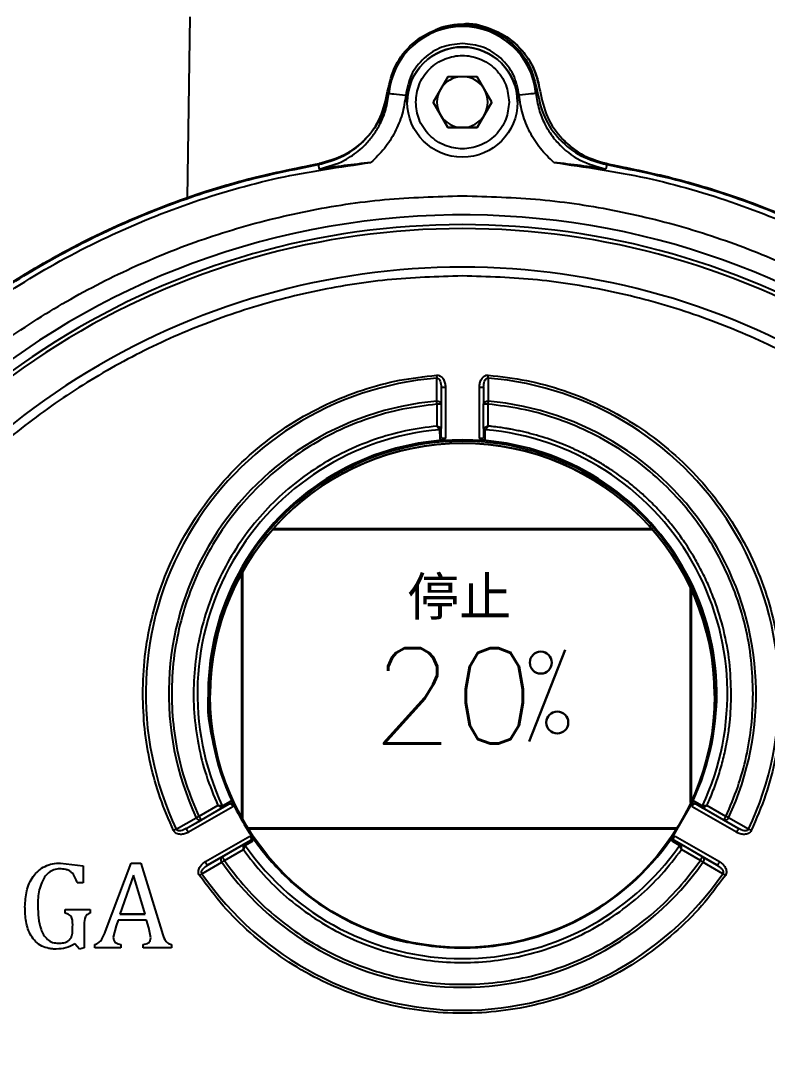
# Model space of a CAD drawing. Header units: millimetres. Extents: x 2371 to 4515, y 843 to 2359.
# Drawn here: x 2970 to 3058.1, y 2056.4 to 2179.6 of the extents above; entities that cross this region are included whole.
import ezdxf

# ---------------------------------------------------------------- set-up
doc = ezdxf.new("R2010")
doc.units = ezdxf.units.MM
for name, color, linetype, lineweight in [('DIM', 4, 'Continuous', 13), ('标注', 3, 'Continuous', 13), ('粗实线', 7, 'Continuous', 40)]:
    doc.layers.add(name, color=color, linetype=linetype, lineweight=lineweight)
doc.styles.add('01', font='txt.shx')

msp = doc.modelspace()

# ---------------------------------------------------------------- linework, layer by layer
at = {"color": 7, "linetype": 'Continuous', "lineweight": 25}
for p, q in [((2989.982, 2180.056), (2989.657, 2158.688)), ((3020.404, 2172.986), (3018.672, 2169.986)), ((3023.868, 2172.986), (3020.404, 2172.986)), ((3025.6, 2169.986), (3023.868, 2172.986)), ((3013.311, 2171.262), (3013.46, 2171.012)), ((3030.962, 2171.262), (3030.813, 2171.012)), ((3031.294, 2171.289), (3031.294, 2171.289)), ((3015.636, 2169.993), (3015.636, 2169.993)), ((3015.696, 2169.993), (3015.696, 2169.993)), ((3018.672, 2169.986), (3020.404, 2166.986)), ((3019.538, 2168.486), (3018.672, 2169.986)), ((3023.868, 2166.986), (3025.6, 2169.986)), ((3025.6, 2169.986), (3024.734, 2168.486)), ((3028.576, 2169.979), (3028.576, 2169.979)), ((3028.636, 2169.979), (3028.636, 2169.979)), ((3020.404, 2166.986), (3019.538, 2168.486)), ((3024.734, 2168.486), (3023.868, 2166.986)), ((3020.404, 2166.986), (3023.868, 2166.986)), ((3020.404, 2166.986), (3020.404, 2166.986)), ((3022.136, 2166.986), (3020.404, 2166.986)), ((3023.868, 2166.986), (3022.136, 2166.986)), ((3023.868, 2166.986), (3023.868, 2166.986)), ((3005.108, 2162.611), (3005.228, 2162.095)), ((3005.221, 2162.736), (3005.221, 2162.736)), ((3039.164, 2162.611), (3039.045, 2162.095)), ((3039.468, 2162.663), (3039.468, 2162.663)), ((3019.079, 2137.774), (3019.108, 2137.421)), ((3025.165, 2137.421), (3025.194, 2137.774)), ((3019.106, 2134.704), (3019.108, 2137.421)), ((3025.165, 2137.421), (3025.167, 2134.704)), ((3019.636, 2136.359), (3019.636, 2134.352)), ((3020.136, 2136.359), (3020.136, 2130.324)), ((3024.136, 2130.324), (3024.136, 2136.359)), ((3024.636, 2136.359), (3024.636, 2134.352)), ((3019.136, 2134.352), (3019.106, 2134.704)), ((3019.136, 2134.352), (3019.136, 2131.766)), ((3019.636, 2134.352), (3019.636, 2131.461)), ((3024.636, 2131.461), (3024.636, 2134.352)), ((3025.167, 2134.704), (3025.136, 2134.352)), ((3025.136, 2134.352), (3025.136, 2131.766)), ((3019.452, 2131.28), (3019.453, 2130.344)), ((3019.636, 2130.525), (3019.636, 2131.461)), ((3024.636, 2131.461), (3024.636, 2130.525)), ((3024.82, 2130.344), (3024.821, 2131.28)), ((3019.663, 2130.089), (3022.136, 2130.191)), ((3022.136, 2130.191), (3024.61, 2130.089)), ((2992.386, 2100.017), (2992.386, 2100.017)), ((3051.886, 2099.954), (3051.886, 2099.954)), ((2989.563, 2084.272), (2994.617, 2087.189)), ((2993.806, 2086.721), (2994.617, 2087.189)), ((2994.681, 2087.438), (2993.87, 2086.971)), ((2994.642, 2087.207), (2994.65, 2087.204)), ((2997.481, 2083.1), (2995.007, 2087.384)), ((3049.265, 2087.384), (3046.792, 2083.1)), ((3050.403, 2086.971), (3049.592, 2087.438)), ((3049.623, 2087.204), (3049.631, 2087.207)), ((3049.656, 2087.189), (3050.467, 2086.721)), ((3049.656, 2087.189), (3054.709, 2084.272)), ((2995.04, 2086.856), (2989.813, 2083.839)), ((2993.291, 2087.001), (2991.052, 2085.708)), ((2993.806, 2086.721), (2991.302, 2085.275)), ((2993.803, 2086.721), (2993.832, 2086.739)), ((3054.459, 2083.839), (3049.233, 2086.856)), ((3050.441, 2086.739), (3050.47, 2086.721)), ((3052.971, 2085.275), (3050.467, 2086.721)), ((3053.221, 2085.708), (3050.981, 2087.001)), ((2988.38, 2084.198), (2990.731, 2085.559)), ((2989.563, 2084.272), (2991.302, 2085.275)), ((3054.709, 2084.272), (3052.971, 2085.275)), ((3055.893, 2084.198), (3053.542, 2085.559)), ((2989.563, 2084.272), (2989.233, 2084.115)), ((3055.04, 2084.115), (3054.709, 2084.272)), ((2991.813, 2080.374), (2997.04, 2083.392)), ((2997.117, 2082.859), (2992.063, 2079.941)), ((2993.802, 2080.945), (2996.306, 2082.391)), ((2997.117, 2082.859), (2996.306, 2082.391)), ((2996.554, 2082.321), (2997.365, 2082.79)), ((3046.908, 2082.79), (3047.719, 2082.321)), ((3047.967, 2082.391), (3047.156, 2082.859)), ((3052.209, 2079.941), (3047.156, 2082.859)), ((3047.233, 2083.392), (3052.459, 2080.374)), ((3050.471, 2080.945), (3047.967, 2082.391)), ((2994.052, 2080.512), (2996.291, 2081.805)), ((3050.221, 2080.512), (3047.981, 2081.805)), ((2974.713, 2080.206), (2977.388, 2079.866)), ((2974.713, 2080.206), (2974.713, 2080.206)), ((2977.388, 2079.866), (2977.388, 2077.874)), ((2977.388, 2079.866), (2977.388, 2079.866)), ((2980.049, 2072.176), (2983.067, 2080.206)), ((2980.049, 2072.176), (2983.067, 2080.206)), ((2983.067, 2080.206), (2984.212, 2080.206)), ((2983.067, 2080.206), (2983.067, 2080.206)), ((2983.067, 2080.206), (2984.212, 2080.206)), ((2984.212, 2080.206), (2986.673, 2072.118)), ((2984.212, 2080.206), (2984.212, 2080.206)), ((2984.212, 2080.206), (2986.673, 2072.118)), ((2991.408, 2078.953), (2993.762, 2080.309)), ((2992.063, 2079.941), (2993.802, 2080.945)), ((3050.471, 2080.945), (3052.209, 2079.941)), ((3052.865, 2078.953), (3050.511, 2080.309)), ((2983.35, 2078.787), (2981.719, 2074.17)), ((2984.709, 2074.17), (2983.35, 2078.787)), ((2977.388, 2077.874), (2976.702, 2077.874)), ((2970.528, 2075.061), (2970.528, 2075.061)), ((2972.037, 2075.162), (2972.037, 2075.162)), ((2975.272, 2074.307), (2975.272, 2074.718)), ((2975.272, 2074.718), (2978.235, 2074.718)), ((2975.272, 2074.718), (2978.235, 2074.718)), ((2975.272, 2074.718), (2975.272, 2074.718)), ((2978.235, 2074.718), (2978.235, 2074.307)), ((2978.235, 2074.718), (2978.235, 2074.718)), ((2981.719, 2074.17), (2984.709, 2074.17)), ((2984.709, 2074.17), (2981.719, 2074.17)), ((2976.154, 2072.245), (2976.154, 2072.673)), ((2977.526, 2072.725), (2977.526, 2070.206)), ((2981.269, 2072.806), (2980.953, 2071.449)), ((2981.511, 2073.484), (2981.269, 2072.806)), ((2984.879, 2073.484), (2981.511, 2073.484)), ((2985.132, 2072.583), (2984.879, 2073.484)), ((2985.372, 2071.376), (2985.132, 2072.583)), ((2980.049, 2072.176), (2980.049, 2072.176)), ((2986.673, 2072.118), (2986.673, 2072.118)), ((2976.945, 2070.054), (2976.4, 2070.667)), ((2977.526, 2070.206), (2976.945, 2070.054)), ((2978.76, 2070.191), (2978.76, 2070.602)), ((2978.76, 2070.602), (2978.76, 2070.602)), ((2981.849, 2070.191), (2978.76, 2070.191)), ((2981.849, 2070.602), (2981.849, 2070.191)), ((2984.482, 2070.191), (2984.482, 2070.602)), ((2987.816, 2070.191), (2984.482, 2070.191)), ((2987.816, 2070.602), (2987.816, 2070.191)), ((2987.816, 2070.602), (2987.816, 2070.602))]:
    msp.add_line(p, q, dxfattribs=at)
at = {"color": 7, "linetype": 'Continuous', "lineweight": 25, "flags": 128}
for points in [[(3013.46, 2171.012), (3013.504, 2171.008), (3013.621, 2170.997), (3013.807, 2170.979), (3014.055, 2170.956), (3014.355, 2170.928), (3014.697, 2170.895), (3015.067, 2170.86), (3015.451, 2170.824)], [(3030.813, 2171.012), (3030.769, 2171.008), (3030.652, 2170.997), (3030.466, 2170.979), (3030.218, 2170.956), (3029.918, 2170.928), (3029.576, 2170.895), (3029.206, 2170.86), (3028.822, 2170.824)], [(3019.636, 2136.359), (3019.646, 2136.359), (3019.675, 2136.359), (3019.721, 2136.359), (3019.783, 2136.359), (3019.859, 2136.359), (3019.945, 2136.359), (3020.039, 2136.359), (3020.136, 2136.359)], [(3024.136, 2136.359), (3024.234, 2136.359), (3024.328, 2136.359), (3024.414, 2136.359), (3024.49, 2136.359), (3024.552, 2136.359), (3024.598, 2136.359), (3024.627, 2136.359), (3024.636, 2136.359)], [(3019.636, 2134.352), (3019.627, 2134.352), (3019.598, 2134.352), (3019.552, 2134.352), (3019.49, 2134.352), (3019.414, 2134.352), (3019.328, 2134.352), (3019.234, 2134.352), (3019.136, 2134.352)], [(3025.136, 2134.352), (3025.039, 2134.352), (3024.945, 2134.352), (3024.859, 2134.352), (3024.783, 2134.352), (3024.721, 2134.352), (3024.675, 2134.352), (3024.646, 2134.352), (3024.636, 2134.352)], [(2990.731, 2085.559), (2990.764, 2085.574), (2990.8, 2085.591), (2990.838, 2085.609), (2990.878, 2085.627), (2990.92, 2085.647), (2990.963, 2085.667), (2991.007, 2085.687), (2991.052, 2085.708)], [(2991.052, 2085.708), (2991.101, 2085.624), (2991.147, 2085.542), (2991.191, 2085.468), (2991.229, 2085.402), (2991.26, 2085.348), (2991.283, 2085.308), (2991.297, 2085.283), (2991.302, 2085.275)], [(3052.971, 2085.275), (3052.976, 2085.283), (3052.99, 2085.308), (3053.013, 2085.348), (3053.044, 2085.402), (3053.082, 2085.468), (3053.125, 2085.542), (3053.172, 2085.624), (3053.221, 2085.708)], [(3053.542, 2085.559), (3053.509, 2085.574), (3053.473, 2085.591), (3053.435, 2085.609), (3053.395, 2085.627), (3053.353, 2085.647), (3053.31, 2085.667), (3053.266, 2085.687), (3053.221, 2085.708)], [(2988.38, 2084.198), (2988.347, 2084.183), (2988.311, 2084.166), (2988.273, 2084.148), (2988.233, 2084.129), (2988.191, 2084.109), (2988.148, 2084.089), (2988.104, 2084.068), (2988.06, 2084.047)], [(2989.813, 2083.839), (2989.765, 2083.923), (2989.718, 2084.004), (2989.675, 2084.079), (2989.637, 2084.145), (2989.606, 2084.199), (2989.582, 2084.239), (2989.568, 2084.263), (2989.563, 2084.272)], [(3054.709, 2084.272), (3054.705, 2084.263), (3054.69, 2084.239), (3054.667, 2084.199), (3054.636, 2084.145), (3054.598, 2084.079), (3054.555, 2084.004), (3054.508, 2083.923), (3054.459, 2083.839)], [(3056.213, 2084.047), (3056.169, 2084.068), (3056.125, 2084.089), (3056.082, 2084.109), (3056.04, 2084.129), (3056, 2084.148), (3055.962, 2084.166), (3055.926, 2084.183), (3055.893, 2084.198)], [(2992.063, 2079.941), (2992.059, 2079.95), (2992.044, 2079.974), (2992.021, 2080.014), (2991.99, 2080.068), (2991.952, 2080.134), (2991.909, 2080.209), (2991.862, 2080.29), (2991.813, 2080.374)], [(2994.052, 2080.512), (2994.012, 2080.484), (2993.972, 2080.456), (2993.933, 2080.429), (2993.895, 2080.402), (2993.859, 2080.377), (2993.824, 2080.353), (2993.792, 2080.33), (2993.762, 2080.309)], [(2993.802, 2080.945), (2993.807, 2080.937), (2993.821, 2080.912), (2993.844, 2080.872), (2993.875, 2080.818), (2993.913, 2080.753), (2993.956, 2080.678), (2994.003, 2080.596), (2994.052, 2080.512)], [(3050.221, 2080.512), (3050.27, 2080.596), (3050.317, 2080.678), (3050.36, 2080.753), (3050.398, 2080.818), (3050.429, 2080.872), (3050.452, 2080.912), (3050.466, 2080.937), (3050.471, 2080.945)], [(3050.511, 2080.309), (3050.481, 2080.33), (3050.449, 2080.353), (3050.414, 2080.377), (3050.378, 2080.402), (3050.34, 2080.429), (3050.301, 2080.456), (3050.261, 2080.484), (3050.221, 2080.512)], [(3052.459, 2080.374), (3052.411, 2080.29), (3052.364, 2080.209), (3052.321, 2080.134), (3052.283, 2080.068), (3052.252, 2080.014), (3052.229, 2079.974), (3052.214, 2079.95), (3052.209, 2079.941)], [(2991.117, 2078.752), (2991.158, 2078.779), (2991.198, 2078.807), (2991.237, 2078.834), (2991.275, 2078.86), (2991.311, 2078.886), (2991.346, 2078.91), (2991.378, 2078.932), (2991.408, 2078.953)], [(3052.865, 2078.953), (3052.895, 2078.932), (3052.927, 2078.91), (3052.962, 2078.886), (3052.998, 2078.86), (3053.036, 2078.834), (3053.075, 2078.807), (3053.115, 2078.779), (3053.156, 2078.752)]]:
    msp.add_lwpolyline(points, dxfattribs=at)
at = {"color": 7, "linetype": 'Continuous', "lineweight": 25}
for centre, radius in [((3022.136, 2169.986), 6.5), ((3022.136, 2099.986), 29.75)]:
    msp.add_circle(centre, radius, dxfattribs=at)
for centre, radius, start, end in [((3022.136, 2170.192), 8.715, 5.40246, 174.59754), ((3022.136, 2169.986), 6.5, 0, 179.93876), ((3022.136, 2169.986), 3, 90, 150), ((3022.136, 2169.986), 3, 30, 90), ((3022.136, 2169.986), 3, 150, 210), ((3022.136, 2169.986), 3, 330, 30), ((3022.136, 2169.986), 3, 210, 270), ((3022.136, 2169.986), 3, 270, 330), ((3003.513, 2172.589), 10, 302.62258, 314.66639), ((3041.219, 2172.508), 10, 225.08863, 237.13271), ((3022.136, 2065.191), 91.48, 295.79271, 180), ((3022.136, 2065.191), 90.341, 353.64897, 186.35103), ((3022.136, 2065.191), 89.875, 353.64897, 186.35103), ((3022.136, 2065.191), 85.319, 353.33017, 186.66983), ((3022.136, 2100.191), 37.354, 94.65071, 205.34929), ((3022.136, 2100.191), 37.354, 334.65071, 85.34929), ((3022.136, 2100.191), 34.646, 95.01875, 204.98125), ((3022.136, 2100.191), 34.646, 335.01875, 84.98125), ((3019.365, 2131.558), 0.229, 285.08159, 349.89545), ((3024.908, 2131.558), 0.229, 190.10455, 254.91841), ((3022.136, 2100.191), 31.264, 94.97704, 205.02296), ((3019.447, 2131.47), 0.19, 271.48934, 357.31235), ((3019.447, 2130.534), 0.189, 271.61717, 357.31776), ((3024.826, 2131.47), 0.19, 182.68765, 268.51066), ((3024.826, 2130.534), 0.189, 182.6801, 268.38296), ((3022.136, 2100.191), 31.264, 334.97704, 85.02296), ((3022.136, 2100.191), 30, 94.72923, 205.27077), ((3022.136, 2099.986), 30, 357.22072, 180), ((3022.136, 2099.986), 29.75, 0, 179.93876), ((3022.136, 2100.191), 30, 334.72923, 85.27077), ((2994.514, 2087.348), 0.189, 302.68007, 28.38309), ((3049.759, 2087.348), 0.189, 151.61704, 237.31779), ((2993.586, 2086.908), 0.229, 310.10459, 14.91837), ((2993.703, 2086.88), 0.19, 302.68761, 28.51079), ((3050.57, 2086.88), 0.19, 151.48921, 237.31239), ((3050.687, 2086.908), 0.229, 165.08163, 229.89541), ((2996.358, 2082.107), 0.229, 45.08176, 109.89528), ((2996.393, 2082.222), 0.19, 31.48925, 117.3121), ((3022.136, 2100.191), 31.264, 214.97704, 325.02296), ((2997.204, 2082.69), 0.189, 31.61702, 117.31857), ((3022.136, 2100.191), 30, 214.72923, 325.27077), ((3047.069, 2082.69), 0.189, 62.68036, 148.38305), ((3047.88, 2082.222), 0.19, 62.6879, 148.51075), ((3047.915, 2082.107), 0.229, 70.10472, 134.91824), ((3022.136, 2100.191), 34.646, 215.01875, 324.98125), ((3022.136, 2100.191), 37.354, 214.65071, 325.34929), ((3022.136, 2065.191), 91.48, 180, 290.22656)]:
    msp.add_arc(centre, radius, start, end, dxfattribs=at)
for points in [[(3013.311, 2171.262), (3013.553, 2172.316), (3014.037, 2174.424), (3016.124, 2176.978), (3018.91, 2178.742), (3021.061, 2178.969), (3022.136, 2179.082)], [(3022.136, 2179.082), (3023.212, 2178.969), (3025.363, 2178.742), (3028.149, 2176.978), (3030.236, 2174.424), (3030.72, 2172.316), (3030.962, 2171.262)], [(3022.136, 2176.907), (3021.309, 2176.818), (3019.655, 2176.64), (3017.524, 2175.261), (3015.95, 2173.269), (3015.617, 2171.639), (3015.451, 2170.824)], [(3028.822, 2170.824), (3028.656, 2171.639), (3028.323, 2173.269), (3026.749, 2175.261), (3024.618, 2176.64), (3022.964, 2176.818), (3022.136, 2176.907)], [(3013.433, 2171.327), (3013.202, 2170.287), (3012.74, 2168.205), (3010.851, 2165.575), (3008.309, 2163.569), (3006.25, 2163.014), (3005.221, 2162.736)], [(3031.294, 2171.289), (3031.52, 2170.247), (3031.974, 2168.164), (3033.851, 2165.526), (3036.385, 2163.509), (3038.441, 2162.945), (3039.468, 2162.663)], [(2924.463, 2075.981), (2924.987, 2079.633), (2926.035, 2086.936), (2929.155, 2097.579), (2933.363, 2107.822), (2938.718, 2117.523), (2945.123, 2126.562), (2952.504, 2134.824), (2960.766, 2142.205), (2969.805, 2148.61), (2979.506, 2153.966), (2989.749, 2158.173), (3000.392, 2161.293), (3007.695, 2162.341), (3011.347, 2162.865)], [(2924.665, 2082.524), (2925.352, 2085.818), (2926.725, 2092.407), (2930.045, 2101.959), (2934.249, 2111.142), (2939.385, 2119.845), (2945.374, 2127.982), (2952.162, 2135.466), (2959.675, 2142.222), (2967.837, 2148.176), (2976.562, 2153.275), (2985.764, 2157.439), (2995.33, 2160.719), (3001.924, 2162.064), (3005.221, 2162.736)], [(2957.382, 2139.941), (2959.679, 2141.828), (2964.272, 2145.603), (2971.773, 2150.448), (2979.644, 2154.648), (2987.873, 2158.095), (2996.367, 2160.848), (3002.195, 2162.024), (3005.108, 2162.611)], [(3032.926, 2162.865), (3036.578, 2162.341), (3043.881, 2161.293), (3054.524, 2158.173), (3064.767, 2153.966), (3074.468, 2148.61), (3083.507, 2142.205), (3091.769, 2134.824), (3099.15, 2126.562), (3105.555, 2117.523), (3110.91, 2107.822), (3115.118, 2097.579), (3118.238, 2086.936), (3119.286, 2079.633), (3119.81, 2075.981)], [(3039.164, 2162.611), (3042.078, 2162.024), (3047.906, 2160.848), (3056.4, 2158.095), (3064.629, 2154.648), (3072.5, 2150.448), (3080.001, 2145.603), (3084.594, 2141.828), (3086.891, 2139.941)], [(3039.468, 2162.663), (3042.763, 2161.976), (3049.351, 2160.604), (3058.903, 2157.283), (3068.087, 2153.079), (3076.79, 2147.943), (3084.927, 2141.954), (3092.411, 2135.166), (3099.167, 2127.653), (3105.121, 2119.491), (3110.219, 2110.766), (3114.384, 2101.565), (3117.664, 2091.998), (3119.008, 2085.404), (3119.681, 2082.107)], [(2928.396, 2065.192), (2928.483, 2068.259), (2928.657, 2074.395), (2930.06, 2083.509), (2932.285, 2092.447), (2935.393, 2101.122), (2939.332, 2109.452), (2944.069, 2117.355), (2949.558, 2124.756), (2955.745, 2131.583), (2962.573, 2137.771), (2969.973, 2143.259), (2977.876, 2147.996), (2986.206, 2151.935), (2994.881, 2155.043), (3003.819, 2157.268), (3012.934, 2158.671), (3019.069, 2158.845), (3022.136, 2158.932)], [(3022.136, 2158.932), (3025.204, 2158.845), (3031.339, 2158.671), (3040.454, 2157.268), (3049.392, 2155.043), (3058.067, 2151.935), (3066.396, 2147.996), (3074.3, 2143.259), (3081.7, 2137.771), (3088.528, 2131.583), (3094.715, 2124.756), (3100.204, 2117.355), (3104.941, 2109.452), (3108.88, 2101.122), (3111.988, 2092.447), (3114.213, 2083.509), (3115.616, 2074.395), (3115.79, 2068.259), (3115.877, 2065.192)], [(3022.136, 2149.477), (3019.174, 2149.387), (3013.248, 2149.206), (3004.459, 2147.751), (2995.866, 2145.446), (2987.565, 2142.232), (2979.648, 2138.166), (2972.203, 2133.288), (2965.313, 2127.654), (2959.054, 2121.326), (2953.496, 2114.375), (2948.7, 2106.877), (2944.72, 2098.916), (2941.602, 2090.58), (2939.373, 2081.962), (2938.081, 2073.159), (2937.657, 2064.26), (2938.166, 2058.354), (2938.42, 2055.401)], [(3105.853, 2055.401), (3106.107, 2058.354), (3106.616, 2064.26), (3106.191, 2073.159), (3104.9, 2081.962), (3102.671, 2090.58), (3099.553, 2098.916), (3095.573, 2106.877), (3090.777, 2114.375), (3085.219, 2121.326), (3078.96, 2127.654), (3072.07, 2133.288), (3064.625, 2138.166), (3056.708, 2142.232), (3048.407, 2145.446), (3039.814, 2147.751), (3031.025, 2149.206), (3025.099, 2149.387), (3022.136, 2149.477)], [(3025.194, 2137.774), (3026.702, 2137.598), (3029.719, 2137.246), (3034.122, 2136.032), (3038.354, 2134.336), (3042.348, 2132.131), (3046.049, 2129.465), (3049.401, 2126.371), (3052.356, 2122.896), (3054.871, 2119.09), (3056.91, 2115.009), (3058.441, 2110.713), (3059.445, 2106.263), (3059.904, 2101.725), (3059.816, 2097.163), (3059.169, 2092.65), (3058.019, 2088.23), (3056.815, 2085.441), (3056.213, 2084.047)], [(3019.136, 2134.352), (3017.775, 2134.185), (3015.051, 2133.85), (3011.079, 2132.733), (3007.263, 2131.184), (3003.662, 2129.179), (3000.326, 2126.761), (2997.303, 2123.96), (2994.637, 2120.817), (2992.367, 2117.378), (2990.524, 2113.693), (2989.135, 2109.813), (2988.221, 2105.794), (2987.795, 2101.696), (2987.859, 2097.575), (2988.425, 2093.495), (2989.444, 2089.497), (2990.516, 2086.971), (2991.052, 2085.708)], [(3019.136, 2131.766), (3017.887, 2131.604), (3015.389, 2131.28), (3011.749, 2130.233), (3008.253, 2128.793), (3004.955, 2126.94), (3001.899, 2124.71), (2999.13, 2122.133), (2996.686, 2119.245), (2994.603, 2116.087), (2992.91, 2112.704), (2991.631, 2109.144), (2990.783, 2105.457), (2990.38, 2101.696), (2990.424, 2097.913), (2990.926, 2094.165), (2991.839, 2090.49), (2992.807, 2088.164), (2993.291, 2087.001)], [(3020.136, 2130.324), (3020.079, 2130.319), (3019.965, 2130.308), (3019.87, 2130.297), (3019.822, 2130.292)], [(3024.451, 2130.292), (3024.403, 2130.297), (3024.308, 2130.308), (3024.194, 2130.319), (3024.136, 2130.324)], [(2994.911, 2087.144), (2994.93, 2087.101), (2994.968, 2087.013), (2995.016, 2086.908), (2995.04, 2086.856)], [(3049.233, 2086.856), (3049.257, 2086.908), (3049.305, 2087.013), (3049.343, 2087.101), (3049.362, 2087.144)], [(2997.04, 2083.392), (2997.073, 2083.345), (2997.14, 2083.251), (2997.197, 2083.174), (2997.225, 2083.136)], [(3047.048, 2083.136), (3047.076, 2083.174), (3047.133, 2083.251), (3047.2, 2083.345), (3047.233, 2083.392)], [(2996.291, 2081.805), (2997.056, 2080.804), (2998.586, 2078.803), (3001.313, 2076.174), (3004.308, 2073.866), (3007.562, 2071.936), (3011.021, 2070.405), (3014.637, 2069.295), (3018.36, 2068.623), (3022.136, 2068.398), (3025.913, 2068.623), (3029.635, 2069.295), (3033.252, 2070.405), (3036.711, 2071.936), (3039.965, 2073.866), (3042.96, 2076.174), (3045.687, 2078.803), (3047.216, 2080.804), (3047.981, 2081.805)], [(2994.052, 2080.512), (2994.878, 2079.416), (2996.529, 2077.225), (2999.482, 2074.344), (3002.732, 2071.814), (3006.269, 2069.697), (3010.032, 2068.017), (3013.969, 2066.8), (3018.023, 2066.063), (3022.136, 2065.816), (3026.25, 2066.063), (3030.304, 2066.8), (3034.241, 2068.017), (3038.004, 2069.697), (3041.54, 2071.814), (3044.79, 2074.344), (3047.744, 2077.225), (3049.395, 2079.416), (3050.221, 2080.512)], [(3053.156, 2078.752), (3052.249, 2077.533), (3050.436, 2075.096), (3047.183, 2071.89), (3043.598, 2069.074), (3039.692, 2066.716), (3035.532, 2064.845), (3031.177, 2063.489), (3026.69, 2062.667), (3022.136, 2062.392), (3017.583, 2062.667), (3013.096, 2063.489), (3008.741, 2064.845), (3004.581, 2066.716), (3000.675, 2069.074), (2997.09, 2071.89), (2993.837, 2075.096), (2992.024, 2077.533), (2991.117, 2078.752)], [(3022.136, 1971.451), (3019.069, 1971.538), (3012.934, 1971.712), (3003.819, 1973.115), (2994.881, 1975.341), (2986.206, 1978.448), (2977.876, 1982.387), (2969.973, 1987.124), (2962.573, 1992.613), (2955.745, 1998.801), (2949.558, 2005.628), (2944.069, 2013.029), (2939.332, 2020.932), (2935.393, 2029.261), (2932.285, 2037.936), (2930.06, 2046.874), (2928.657, 2055.989), (2928.483, 2062.124), (2928.396, 2065.192)], [(3115.877, 2065.192), (3115.79, 2062.124), (3115.616, 2055.989), (3114.213, 2046.874), (3111.988, 2037.936), (3108.88, 2029.261), (3104.941, 2020.932), (3100.204, 2013.029), (3094.715, 2005.628), (3088.528, 1998.801), (3081.7, 1992.613), (3074.3, 1987.124), (3066.396, 1982.387), (3058.067, 1978.448), (3049.392, 1975.341), (3040.454, 1973.115), (3031.339, 1971.712), (3025.204, 1971.538), (3022.136, 1971.451)]]:
    msp.add_open_spline(points, degree=3, dxfattribs=at)
for points, knots in [([(3017.964, 2177.878), (3018.365, 2178.145), (3019.668, 2179.015), (3022.401, 2179.353), (3025.632, 2178.798), (3028.45, 2177.07), (3030.556, 2174.478), (3031.048, 2172.352), (3031.294, 2171.289)], [0, 0, 0, 0, 0.0814564, 0.2651651, 0.4488739, 0.6325826, 0.8162913, 1, 1, 1, 1]), ([(3022.143, 2179.188), (3022.146, 2179.188), (3023.199, 2179.403), (3025.451, 2178.773), (3027.649, 2177.595), (3028.912, 2176.386), (3029.548, 2175.641), (3030.253, 2174.59), (3030.948, 2173.145), (3031.175, 2171.929), (3031.294, 2171.289)], [0, 0, 0, 0, 0.0006179, 0.24399132, 0.4980561, 0.56559845, 0.63960729, 0.7200812, 0.85279372, 1, 1, 1, 1]), ([(3016.636, 2169.986), (3016.709, 2170.678), (3016.823, 2171.742), (3017.508, 2173.023), (3018.218, 2173.903), (3019.099, 2174.618), (3020.38, 2175.282), (3022.136, 2175.619), (3023.892, 2175.282), (3025.173, 2174.618), (3026.054, 2173.903), (3026.764, 2173.023), (3027.45, 2171.742), (3027.563, 2170.678), (3027.636, 2169.986)], [0, 0, 0, 0, 0.1197284, 0.1841803, 0.25, 0.3158197, 0.3802716, 0.5, 0.6197284, 0.6841803, 0.75, 0.8158197, 0.8802716, 1, 1, 1, 1]), ([(3005.108, 2162.611), (3006.141, 2162.893), (3008.203, 2163.454), (3010.747, 2165.473), (3012.628, 2168.122), (3013.083, 2170.215), (3013.311, 2171.262)], [0, 0, 0, 0, 0.25004665, 0.49944856, 0.74939592, 1, 1, 1, 1]), ([(3005.228, 2162.095), (3006.262, 2162.37), (3007.655, 2162.74), (3009.189, 2163.695), (3010.069, 2164.373), (3010.908, 2165.189), (3011.734, 2166.207), (3012.517, 2167.518), (3013.179, 2169.148), (3013.363, 2170.371), (3013.46, 2171.012)], [0, 0, 0, 0, 0.2442896, 0.3290361, 0.4144898, 0.500125, 0.5979924, 0.7157703, 0.8510724, 1, 1, 1, 1]), ([(3030.813, 2171.012), (3030.91, 2170.371), (3031.094, 2169.148), (3031.696, 2167.669), (3032.311, 2166.58), (3032.853, 2165.814), (3033.948, 2164.526), (3035.907, 2162.946), (3038.014, 2162.374), (3039.045, 2162.095)], [0, 0, 0, 0, 0.14905892, 0.28448604, 0.36525303, 0.43740721, 0.50045229, 0.75546744, 1, 1, 1, 1]), ([(3030.962, 2171.262), (3031.189, 2170.217), (3031.641, 2168.128), (3033.519, 2165.48), (3036.064, 2163.458), (3038.13, 2162.894), (3039.164, 2162.611)], [0, 0, 0, 0, 0.25006523, 0.49944561, 0.74938637, 1, 1, 1, 1]), ([(3015.451, 2170.824), (3015.336, 2170.064), (3015.107, 2168.549), (3014.221, 2166.421), (3013.001, 2164.464), (3011.9, 2163.399), (3011.347, 2162.865)], [0, 0, 0, 0, 0.2507669, 0.5000113, 0.749245, 1, 1, 1, 1]), ([(3027.636, 2169.986), (3027.563, 2169.294), (3027.45, 2168.23), (3026.764, 2166.949), (3026.054, 2166.069), (3025.173, 2165.355), (3023.892, 2164.691), (3022.136, 2164.353), (3020.38, 2164.691), (3019.099, 2165.355), (3018.218, 2166.069), (3017.508, 2166.949), (3016.823, 2168.23), (3016.709, 2169.294), (3016.636, 2169.986)], [0, 0, 0, 0, 0.1197284, 0.1841803, 0.25, 0.3158197, 0.3802716, 0.5, 0.6197284, 0.6841803, 0.75, 0.8158197, 0.8802716, 1, 1, 1, 1]), ([(3032.926, 2162.865), (3032.373, 2163.399), (3031.272, 2164.464), (3030.052, 2166.421), (3029.166, 2168.549), (3028.937, 2170.064), (3028.822, 2170.824)], [0, 0, 0, 0, 0.250755, 0.4999887, 0.7492331, 1, 1, 1, 1]), ([(2960.829, 2142.766), (2962.097, 2143.8), (2965.837, 2146.848), (2972.564, 2151.023), (2980.737, 2155.282), (2988.966, 2158.593), (2997.102, 2161.128), (3002.553, 2162.208), (3005.221, 2162.736)], [0, 0, 0, 0, 0.0997459, 0.2940675, 0.4812543, 0.6613057, 0.8342211, 1, 1, 1, 1]), ([(3011.347, 2162.865), (3010.279, 2162.745), (3008.132, 2162.504), (3006.199, 2162.232), (3005.228, 2162.095)], [0, 0, 0, 0, 0.4975573, 1, 1, 1, 1]), ([(3039.045, 2162.095), (3038.074, 2162.232), (3036.141, 2162.504), (3033.994, 2162.745), (3032.926, 2162.865)], [0, 0, 0, 0, 0.5024427, 1, 1, 1, 1]), ([(3039.468, 2162.663), (3042.134, 2162.123), (3047.58, 2161.02), (3055.706, 2158.452), (3063.917, 2155.102), (3072.083, 2150.824), (3079.858, 2145.864), (3084.575, 2141.941), (3086.841, 2140.057)], [0, 0, 0, 0, 0.1535242, 0.3136607, 0.480409, 0.6537687, 0.8337391, 1, 1, 1, 1]), ([(2984.429, 2100.191), (2984.479, 2101.655), (2984.579, 2104.624), (2985.402, 2109.075), (2986.76, 2113.528), (2988.719, 2117.879), (2991.261, 2122.02), (2994.336, 2125.821), (2997.876, 2129.194), (3001.796, 2132.064), (3005.974, 2134.369), (3010.302, 2136.084), (3014.672, 2137.265), (3017.623, 2137.606), (3019.079, 2137.774)], [0, 0, 0, 0, 0.0782156, 0.1586051, 0.2410351, 0.3265101, 0.4128917, 0.5, 0.5870918, 0.6734733, 0.7589648, 0.8413784, 0.9217762, 1, 1, 1, 1]), ([(3019.079, 2137.774), (3019.16, 2137.772), (3019.326, 2137.77), (3019.55, 2137.661), (3019.742, 2137.502), (3019.939, 2137.238), (3020.102, 2136.85), (3020.125, 2136.523), (3020.136, 2136.359)], [0, 0, 0, 0, 0.1225406, 0.2507283, 0.3708535, 0.5011377, 0.7505279, 1, 1, 1, 1]), ([(3024.136, 2136.359), (3024.148, 2136.523), (3024.171, 2136.851), (3024.334, 2137.238), (3024.531, 2137.502), (3024.723, 2137.661), (3024.947, 2137.77), (3025.113, 2137.772), (3025.194, 2137.774)], [0, 0, 0, 0, 0.2498125, 0.4991926, 0.6288786, 0.7494851, 0.8773244, 1, 1, 1, 1]), ([(3019.108, 2137.421), (3019.129, 2137.422), (3019.171, 2137.424), (3019.256, 2137.398), (3019.352, 2137.328), (3019.443, 2137.208), (3019.543, 2137.008), (3019.62, 2136.72), (3019.631, 2136.481), (3019.636, 2136.359)], [0, 0, 0, 0, 0.0469095, 0.0936327, 0.1947106, 0.3110168, 0.4391204, 0.7135016, 1, 1, 1, 1]), ([(3024.636, 2136.359), (3024.642, 2136.482), (3024.653, 2136.72), (3024.73, 2137.008), (3024.83, 2137.208), (3024.921, 2137.328), (3025.017, 2137.398), (3025.102, 2137.424), (3025.144, 2137.422), (3025.165, 2137.421)], [0, 0, 0, 0, 0.2865456, 0.5610687, 0.6891901, 0.8054766, 0.906505, 0.9531764, 1, 1, 1, 1]), ([(3019.106, 2134.704), (3019.171, 2134.702), (3019.271, 2134.699), (3019.395, 2134.657), (3019.479, 2134.613), (3019.549, 2134.556), (3019.618, 2134.471), (3019.629, 2134.398), (3019.636, 2134.352)], [0, 0, 0, 0, 0.2385849, 0.3638389, 0.5000025, 0.6213043, 0.7614151, 1, 1, 1, 1]), ([(3024.636, 2134.352), (3024.644, 2134.398), (3024.655, 2134.471), (3024.723, 2134.556), (3024.794, 2134.613), (3024.878, 2134.657), (3025.002, 2134.699), (3025.102, 2134.702), (3025.167, 2134.704)], [0, 0, 0, 0, 0.238585, 0.3787456, 0.4999975, 0.6362115, 0.761415, 1, 1, 1, 1]), ([(3056.429, 2100.191), (3056.385, 2101.518), (3056.295, 2104.208), (3055.552, 2108.24), (3054.116, 2112.966), (3051.57, 2118.196), (3048.027, 2122.908), (3044.301, 2126.483), (3040.762, 2129.095), (3036.989, 2131.2), (3033.078, 2132.774), (3029.127, 2133.866), (3026.454, 2134.192), (3025.136, 2134.352)], [0, 0, 0, 0, 0.0782769, 0.15871, 0.2411685, 0.3693291, 0.4998887, 0.586965, 0.6733385, 0.7588314, 0.8412717, 0.9217141, 1, 1, 1, 1]), ([(3019.59, 2131.518), (3019.565, 2131.531), (3019.514, 2131.56), (3019.404, 2131.619), (3019.277, 2131.69), (3019.188, 2131.738), (3019.136, 2131.766)], [0, 0, 0, 0, 0.2427138, 0.5154318, 0.7146901, 1, 1, 1, 1]), ([(3019.424, 2131.337), (3019.409, 2131.36), (3019.376, 2131.409), (3019.307, 2131.513), (3019.225, 2131.633), (3019.169, 2131.717), (3019.136, 2131.766)], [0, 0, 0, 0, 0.2421389, 0.5153871, 0.7139591, 1, 1, 1, 1]), ([(3019.636, 2131.461), (3019.634, 2131.472), (3019.63, 2131.492), (3019.602, 2131.51), (3019.59, 2131.518)], [0, 0, 0, 0, 0.5446681, 1, 1, 1, 1]), ([(3024.683, 2131.518), (3024.671, 2131.51), (3024.643, 2131.492), (3024.639, 2131.472), (3024.636, 2131.461)], [0, 0, 0, 0, 0.4553331, 1, 1, 1, 1]), ([(3025.136, 2131.766), (3025.084, 2131.738), (3024.996, 2131.69), (3024.869, 2131.619), (3024.759, 2131.56), (3024.708, 2131.531), (3024.683, 2131.518)], [0, 0, 0, 0, 0.2853443, 0.4845682, 0.757303, 1, 1, 1, 1]), ([(3025.136, 2131.766), (3025.103, 2131.717), (3025.048, 2131.633), (3024.966, 2131.513), (3024.897, 2131.409), (3024.864, 2131.36), (3024.849, 2131.337)], [0, 0, 0, 0, 0.2860062, 0.4846128, 0.7578444, 1, 1, 1, 1]), ([(3053.854, 2100.191), (3053.811, 2101.445), (3053.725, 2103.955), (3053.032, 2107.666), (3052.205, 2110.39), (3051.506, 2112.18), (3051.114, 2113.1), (3050.692, 2114.008), (3050.243, 2114.901), (3049.765, 2115.78), (3049.419, 2116.371), (3049.168, 2116.783), (3048.874, 2117.26), (3048.407, 2117.974), (3047.834, 2118.79), (3047.305, 2119.499), (3046.766, 2120.182), (3046.195, 2120.866), (3045.764, 2121.353), (3045.09, 2122.091), (3044.228, 2122.973), (3042.951, 2124.142), (3041.763, 2125.122), (3040.643, 2125.959), (3039.708, 2126.603), (3038.914, 2127.112), (3038.195, 2127.547), (3037.47, 2127.96), (3036.718, 2128.362), (3036.163, 2128.64), (3035.377, 2129.018), (3034.441, 2129.437), (3033.113, 2129.958), (3031.844, 2130.397), (3030.757, 2130.72), (3029.876, 2130.952), (3029.207, 2131.113), (3028.535, 2131.259), (3028.039, 2131.355), (3027.614, 2131.432), (3027.163, 2131.51), (3026.472, 2131.614), (3025.763, 2131.703), (3025.306, 2131.749), (3025.136, 2131.766)], [0, 0, 0, 0, 0.0803647, 0.1607294, 0.2410941, 0.2624684, 0.283842, 0.3052151, 0.3265873, 0.3479574, 0.3693255, 0.3704427, 0.3788854, 0.405204, 0.4251182, 0.4428013, 0.4618483, 0.4808946, 0.4999402, 0.5035205, 0.5449145, 0.57896, 0.6143836, 0.643615, 0.6685119, 0.6871043, 0.7041218, 0.7223404, 0.7405585, 0.758776, 0.762108, 0.7964253, 0.8245029, 0.853496, 0.8824879, 0.8971785, 0.9118685, 0.9265578, 0.9412466, 0.9442716, 0.9541998, 0.9705965, 0.9890576, 1, 1, 1, 1]), ([(3019.424, 2131.337), (3019.432, 2131.328), (3019.449, 2131.311), (3019.451, 2131.29), (3019.452, 2131.28)], [0, 0, 0, 0, 0.4949702, 1, 1, 1, 1]), ([(3019.453, 2130.344), (3019.456, 2130.32), (3019.463, 2130.271), (3019.52, 2130.205), (3019.605, 2130.146), (3019.69, 2130.119), (3019.732, 2130.105)], [0, 0, 0, 0, 0.2532366, 0.5010025, 0.7541237, 1, 1, 1, 1]), ([(3019.822, 2130.292), (3019.795, 2130.305), (3019.738, 2130.334), (3019.658, 2130.409), (3019.645, 2130.479), (3019.636, 2130.525)], [0, 0, 0, 0, 0.2330855, 0.4930071, 1, 1, 1, 1]), ([(3020.136, 2130.324), (3020.064, 2130.272), (3019.954, 2130.191), (3019.792, 2130.111), (3019.704, 2130.096), (3019.663, 2130.089)], [0, 0, 0, 0, 0.5002105, 0.7688311, 1, 1, 1, 1]), ([(3019.822, 2130.292), (3019.822, 2130.292), (3019.822, 2130.292), (3019.822, 2130.292), (3019.822, 2130.292), (3019.822, 2130.291), (3019.822, 2130.287), (3019.82, 2130.27), (3019.814, 2130.231), (3019.796, 2130.18), (3019.767, 2130.132), (3019.744, 2130.114), (3019.732, 2130.105)], [0, 0, 0, 0, 0.0000851, 0.0002561, 0.000889, 0.0033496, 0.0131073, 0.0523637, 0.2150037, 0.5052334, 0.751511, 1, 1, 1, 1]), ([(3024.61, 2130.089), (3024.569, 2130.096), (3024.481, 2130.111), (3024.319, 2130.191), (3024.209, 2130.272), (3024.136, 2130.324)], [0, 0, 0, 0, 0.22952037, 0.49974701, 1, 1, 1, 1]), ([(3024.636, 2130.525), (3024.628, 2130.479), (3024.615, 2130.409), (3024.535, 2130.334), (3024.478, 2130.305), (3024.451, 2130.292)], [0, 0, 0, 0, 0.5069925, 0.7668968, 1, 1, 1, 1]), ([(3024.541, 2130.105), (3024.528, 2130.115), (3024.504, 2130.134), (3024.476, 2130.182), (3024.458, 2130.236), (3024.453, 2130.274), (3024.451, 2130.292)], [0, 0, 0, 0, 0.2602756, 0.5208003, 0.77013, 1, 1, 1, 1]), ([(3024.541, 2130.105), (3024.583, 2130.119), (3024.668, 2130.146), (3024.753, 2130.205), (3024.81, 2130.271), (3024.817, 2130.32), (3024.82, 2130.344)], [0, 0, 0, 0, 0.2457787, 0.4989916, 0.7466563, 1, 1, 1, 1]), ([(3024.821, 2131.28), (3024.822, 2131.29), (3024.824, 2131.311), (3024.841, 2131.328), (3024.849, 2131.337)], [0, 0, 0, 0, 0.5050343, 1, 1, 1, 1]), ([(3019.732, 2130.105), (3019.729, 2130.103), (3019.721, 2130.099), (3019.697, 2130.092), (3019.677, 2130.09), (3019.663, 2130.089)], [0, 0, 0, 0, 0.2208696, 0.4522607, 1, 1, 1, 1]), ([(3024.61, 2130.089), (3024.596, 2130.09), (3024.575, 2130.092), (3024.552, 2130.099), (3024.544, 2130.103), (3024.541, 2130.105)], [0, 0, 0, 0, 0.5522801, 0.7827511, 1, 1, 1, 1]), ([(2988.06, 2084.047), (2987.504, 2085.322), (2986.392, 2087.873), (2985.284, 2091.903), (2984.56, 2096.019), (2984.473, 2098.8), (2984.429, 2100.191)], [0, 0, 0, 0, 0.2499835, 0.4999998, 0.7499835, 1, 1, 1, 1]), ([(2992.14, 2100.223), (2992.139, 2100.212), (2991.944, 2098.251), (2992.612, 2094.294), (2994.218, 2088.638), (2997.038, 2083.414), (3000.785, 2078.846), (3005.36, 2075.067), (3010.591, 2072.366), (3014.588, 2070.909), (3016.802, 2070.713), (3017.062, 2070.691)], [0, 0, 0, 0, 0.00076022, 0.14084744, 0.28093466, 0.42102187, 0.56110909, 0.70119631, 0.84128353, 0.98137075, 1, 1, 1, 1]), ([(3050.981, 2087.001), (3051.114, 2087.297), (3051.378, 2087.888), (3051.739, 2088.791), (3052.075, 2089.702), (3052.383, 2090.624), (3052.662, 2091.555), (3052.912, 2092.494), (3053.063, 2093.143), (3053.166, 2093.619), (3053.282, 2094.174), (3053.436, 2095.018), (3053.577, 2095.978), (3053.783, 2097.665), (3053.822, 2099.057), (3053.854, 2100.191)], [0, 0, 0, 0, 0.0714438, 0.1428837, 0.2143199, 0.285763, 0.3572067, 0.4286378, 0.5000556, 0.5040645, 0.5360484, 0.6252562, 0.6932376, 0.7500931, 1, 1, 1, 1]), ([(3053.221, 2085.708), (3053.712, 2086.854), (3054.695, 2089.146), (3055.674, 2092.761), (3056.314, 2096.452), (3056.391, 2098.944), (3056.429, 2100.191)], [0, 0, 0, 0, 0.24998163, 0.49999978, 0.74998163, 1, 1, 1, 1]), ([(2994.617, 2087.189), (2994.661, 2087.204), (2994.727, 2087.228), (2994.833, 2087.196), (2994.886, 2087.161), (2994.911, 2087.144)], [0, 0, 0, 0, 0.5069925, 0.7668968, 1, 1, 1, 1]), ([(2995.028, 2087.316), (2994.995, 2087.345), (2994.929, 2087.405), (2994.835, 2087.45), (2994.75, 2087.466), (2994.704, 2087.448), (2994.681, 2087.438)], [0, 0, 0, 0, 0.245779, 0.4989923, 0.7466569, 1, 1, 1, 1]), ([(2995.028, 2087.316), (2995.026, 2087.301), (2995.022, 2087.272), (2994.995, 2087.222), (2994.959, 2087.181), (2994.929, 2087.157), (2994.915, 2087.148), (2994.912, 2087.145), (2994.911, 2087.145), (2994.911, 2087.145), (2994.911, 2087.144), (2994.911, 2087.144), (2994.911, 2087.144)], [0, 0, 0, 0, 0.2479867, 0.4941208, 0.7906603, 0.9489512, 0.9871984, 0.9967144, 0.9991187, 0.9997404, 0.9999108, 1, 1, 1, 1]), ([(2995.007, 2087.384), (2995.013, 2087.371), (2995.021, 2087.352), (2995.027, 2087.329), (2995.028, 2087.32), (2995.028, 2087.316)], [0, 0, 0, 0, 0.5522801, 0.7827511, 1, 1, 1, 1]), ([(2995.007, 2087.384), (2995.022, 2087.345), (2995.052, 2087.261), (2995.064, 2087.081), (2995.049, 2086.945), (2995.04, 2086.856)], [0, 0, 0, 0, 0.2295204, 0.499747, 1, 1, 1, 1]), ([(3049.233, 2086.856), (3049.224, 2086.945), (3049.209, 2087.081), (3049.22, 2087.261), (3049.251, 2087.345), (3049.265, 2087.384)], [0, 0, 0, 0, 0.5002105, 0.7688311, 1, 1, 1, 1]), ([(3049.592, 2087.438), (3049.569, 2087.448), (3049.523, 2087.466), (3049.438, 2087.45), (3049.344, 2087.405), (3049.278, 2087.345), (3049.245, 2087.316)], [0, 0, 0, 0, 0.2532366, 0.5010025, 0.7541237, 1, 1, 1, 1]), ([(3049.245, 2087.316), (3049.245, 2087.32), (3049.246, 2087.329), (3049.251, 2087.352), (3049.26, 2087.371), (3049.265, 2087.384)], [0, 0, 0, 0, 0.2208696, 0.4522607, 1, 1, 1, 1]), ([(3049.362, 2087.144), (3049.362, 2087.144), (3049.362, 2087.144), (3049.362, 2087.145), (3049.362, 2087.145), (3049.361, 2087.145), (3049.358, 2087.148), (3049.344, 2087.157), (3049.313, 2087.182), (3049.278, 2087.223), (3049.251, 2087.272), (3049.247, 2087.301), (3049.245, 2087.316)], [0, 0, 0, 0, 0.00008506, 0.00025613, 0.00088898, 0.00334958, 0.01310734, 0.05236375, 0.21500365, 0.50523338, 0.75151104, 1, 1, 1, 1]), ([(3049.362, 2087.144), (3049.387, 2087.161), (3049.44, 2087.196), (3049.545, 2087.228), (3049.612, 2087.204), (3049.656, 2087.189)], [0, 0, 0, 0, 0.2330855, 0.4930071, 1, 1, 1, 1]), ([(2993.291, 2087.001), (2993.351, 2086.997), (2993.451, 2086.991), (2993.596, 2086.98), (2993.72, 2086.972), (2993.779, 2086.968), (2993.807, 2086.967)], [0, 0, 0, 0, 0.2860062, 0.4846128, 0.7578444, 1, 1, 1, 1]), ([(2993.733, 2086.733), (2993.709, 2086.747), (2993.659, 2086.778), (2993.553, 2086.843), (2993.428, 2086.918), (2993.342, 2086.97), (2993.291, 2087.001)], [0, 0, 0, 0, 0.242697, 0.5154318, 0.7146557, 1, 1, 1, 1]), ([(2993.733, 2086.733), (2993.746, 2086.726), (2993.775, 2086.711), (2993.795, 2086.717), (2993.806, 2086.721)], [0, 0, 0, 0, 0.4553331, 1, 1, 1, 1]), ([(2993.87, 2086.971), (2993.861, 2086.967), (2993.842, 2086.959), (2993.818, 2086.964), (2993.807, 2086.967)], [0, 0, 0, 0, 0.5050343, 1, 1, 1, 1]), ([(3050.466, 2086.967), (3050.455, 2086.964), (3050.431, 2086.959), (3050.412, 2086.967), (3050.403, 2086.971)], [0, 0, 0, 0, 0.49497016, 1, 1, 1, 1]), ([(3050.466, 2086.967), (3050.494, 2086.968), (3050.553, 2086.972), (3050.677, 2086.98), (3050.822, 2086.991), (3050.922, 2086.997), (3050.981, 2087.001)], [0, 0, 0, 0, 0.2421389, 0.5153871, 0.7139591, 1, 1, 1, 1]), ([(3050.467, 2086.721), (3050.478, 2086.717), (3050.497, 2086.711), (3050.527, 2086.726), (3050.54, 2086.733)], [0, 0, 0, 0, 0.5446681, 1, 1, 1, 1]), ([(3050.54, 2086.733), (3050.563, 2086.747), (3050.611, 2086.776), (3050.715, 2086.839), (3050.841, 2086.915), (3050.929, 2086.969), (3050.981, 2087.001)], [0, 0, 0, 0, 0.2335876, 0.4987544, 0.7053729, 1, 1, 1, 1]), ([(2991.302, 2085.275), (2991.258, 2085.258), (2991.19, 2085.232), (2991.082, 2085.249), (2990.997, 2085.281), (2990.917, 2085.332), (2990.819, 2085.418), (2990.766, 2085.503), (2990.731, 2085.559)], [0, 0, 0, 0, 0.238585, 0.3787456, 0.4999975, 0.6362115, 0.761415, 1, 1, 1, 1]), ([(3053.542, 2085.559), (3053.507, 2085.503), (3053.454, 2085.418), (3053.356, 2085.332), (3053.276, 2085.281), (3053.191, 2085.249), (3053.083, 2085.232), (3053.015, 2085.258), (3052.971, 2085.275)], [0, 0, 0, 0, 0.2385849, 0.3638389, 0.5000025, 0.6213043, 0.7614151, 1, 1, 1, 1]), ([(2989.813, 2083.839), (2989.666, 2083.766), (2989.371, 2083.622), (2988.954, 2083.57), (2988.627, 2083.609), (2988.393, 2083.695), (2988.187, 2083.835), (2988.102, 2083.977), (2988.06, 2084.047)], [0, 0, 0, 0, 0.2498125, 0.4991926, 0.6288786, 0.7494851, 0.8773244, 1, 1, 1, 1]), ([(2989.233, 2084.115), (2989.12, 2084.079), (2988.956, 2084.027), (2988.732, 2084.015), (2988.582, 2084.034), (2988.473, 2084.082), (2988.409, 2084.142), (2988.389, 2084.18), (2988.38, 2084.198)], [0, 0, 0, 0, 0.38478013, 0.56435916, 0.7273499, 0.86895442, 0.93437056, 1, 1, 1, 1]), ([(3056.213, 2084.047), (3056.171, 2083.978), (3056.086, 2083.835), (3055.88, 2083.695), (3055.646, 2083.609), (3055.319, 2083.57), (3054.902, 2083.622), (3054.607, 2083.766), (3054.459, 2083.839)], [0, 0, 0, 0, 0.1225406, 0.2507283, 0.3708535, 0.5011377, 0.7505279, 1, 1, 1, 1]), ([(3055.893, 2084.198), (3055.884, 2084.18), (3055.864, 2084.142), (3055.799, 2084.082), (3055.691, 2084.034), (3055.541, 2084.015), (3055.317, 2084.027), (3055.152, 2084.079), (3055.04, 2084.115)], [0, 0, 0, 0, 0.06574553, 0.13122986, 0.27289447, 0.43590199, 0.61544419, 1, 1, 1, 1]), ([(2996.306, 2082.391), (2996.297, 2082.383), (2996.282, 2082.369), (2996.281, 2082.337), (2996.28, 2082.322)], [0, 0, 0, 0, 0.5446681, 1, 1, 1, 1]), ([(2996.28, 2082.322), (2996.28, 2082.294), (2996.282, 2082.235), (2996.285, 2082.11), (2996.287, 2081.965), (2996.29, 2081.864), (2996.291, 2081.805)], [0, 0, 0, 0, 0.2427138, 0.5154318, 0.7146901, 1, 1, 1, 1]), ([(2996.519, 2082.269), (2996.507, 2082.244), (2996.481, 2082.191), (2996.425, 2082.08), (2996.362, 2081.948), (2996.318, 2081.858), (2996.291, 2081.805)], [0, 0, 0, 0, 0.2421389, 0.5153871, 0.7139591, 1, 1, 1, 1]), ([(2996.519, 2082.269), (2996.523, 2082.28), (2996.53, 2082.303), (2996.546, 2082.315), (2996.554, 2082.321)], [0, 0, 0, 0, 0.4949702, 1, 1, 1, 1]), ([(2997.04, 2083.392), (2997.121, 2083.356), (2997.247, 2083.3), (2997.397, 2083.201), (2997.454, 2083.132), (2997.481, 2083.1)], [0, 0, 0, 0, 0.5002105, 0.7688311, 1, 1, 1, 1]), ([(2997.225, 2083.136), (2997.227, 2083.106), (2997.231, 2083.042), (2997.206, 2082.935), (2997.152, 2082.889), (2997.117, 2082.859)], [0, 0, 0, 0, 0.233085, 0.4930073, 1, 1, 1, 1]), ([(2997.225, 2083.136), (2997.242, 2083.143), (2997.278, 2083.158), (2997.334, 2083.169), (2997.389, 2083.169), (2997.418, 2083.157), (2997.432, 2083.151)], [0, 0, 0, 0, 0.2336109, 0.4844564, 0.7436939, 1, 1, 1, 1]), ([(2997.365, 2082.79), (2997.384, 2082.805), (2997.423, 2082.835), (2997.452, 2082.918), (2997.46, 2083.021), (2997.441, 2083.108), (2997.432, 2083.151)], [0, 0, 0, 0, 0.2532366, 0.5010025, 0.7541237, 1, 1, 1, 1]), ([(2997.432, 2083.151), (2997.435, 2083.149), (2997.443, 2083.145), (2997.461, 2083.128), (2997.472, 2083.111), (2997.481, 2083.1)], [0, 0, 0, 0, 0.2208696, 0.4522607, 1, 1, 1, 1]), ([(3046.792, 2083.1), (3046.818, 2083.131), (3046.876, 2083.2), (3047.026, 2083.3), (3047.151, 2083.356), (3047.233, 2083.392)], [0, 0, 0, 0, 0.2295204, 0.499747, 1, 1, 1, 1]), ([(3046.792, 2083.1), (3046.801, 2083.111), (3046.813, 2083.128), (3046.83, 2083.145), (3046.838, 2083.149), (3046.841, 2083.151)], [0, 0, 0, 0, 0.5522801, 0.7827511, 1, 1, 1, 1]), ([(3046.841, 2083.151), (3046.832, 2083.108), (3046.813, 2083.021), (3046.821, 2082.918), (3046.85, 2082.835), (3046.889, 2082.805), (3046.908, 2082.79)], [0, 0, 0, 0, 0.245779, 0.4989923, 0.7466569, 1, 1, 1, 1]), ([(3047.048, 2083.136), (3047.027, 2083.145), (3046.99, 2083.16), (3046.933, 2083.169), (3046.882, 2083.168), (3046.855, 2083.157), (3046.841, 2083.151)], [0, 0, 0, 0, 0.2846576, 0.5003137, 0.7483807, 1, 1, 1, 1]), ([(3047.156, 2082.859), (3047.121, 2082.889), (3047.067, 2082.935), (3047.042, 2083.042), (3047.046, 2083.106), (3047.048, 2083.136)], [0, 0, 0, 0, 0.5069925, 0.7668968, 1, 1, 1, 1]), ([(3047.719, 2082.321), (3047.727, 2082.315), (3047.743, 2082.303), (3047.75, 2082.28), (3047.754, 2082.269)], [0, 0, 0, 0, 0.5050343, 1, 1, 1, 1]), ([(3047.981, 2081.805), (3047.955, 2081.858), (3047.911, 2081.948), (3047.848, 2082.08), (3047.792, 2082.191), (3047.766, 2082.244), (3047.754, 2082.269)], [0, 0, 0, 0, 0.2860062, 0.4846128, 0.7578444, 1, 1, 1, 1]), ([(3047.993, 2082.322), (3047.992, 2082.337), (3047.991, 2082.369), (3047.975, 2082.383), (3047.967, 2082.391)], [0, 0, 0, 0, 0.4553331, 1, 1, 1, 1]), ([(3047.981, 2081.805), (3047.983, 2081.864), (3047.986, 2081.965), (3047.988, 2082.11), (3047.991, 2082.235), (3047.992, 2082.294), (3047.993, 2082.322)], [0, 0, 0, 0, 0.2853443, 0.4845682, 0.757303, 1, 1, 1, 1]), ([(2970.528, 2075.061), (2970.563, 2075.685), (2970.632, 2076.929), (2971.263, 2078.399), (2972.095, 2079.336), (2972.884, 2079.85), (2973.778, 2080.159), (2974.401, 2080.191), (2974.713, 2080.206)], [0, 0, 0, 0, 0.25015941, 0.49958066, 0.62466902, 0.74973011, 0.87480959, 1, 1, 1, 1]), ([(2970.528, 2075.061), (2970.563, 2075.685), (2970.632, 2076.929), (2971.263, 2078.399), (2972.095, 2079.336), (2972.884, 2079.85), (2973.778, 2080.159), (2974.401, 2080.191), (2974.713, 2080.206)], [0, 0, 0, 0, 0.25015941, 0.49958066, 0.62466902, 0.74973011, 0.87480959, 1, 1, 1, 1]), ([(2991.117, 2078.752), (2991.078, 2078.822), (2990.998, 2078.967), (2990.979, 2079.216), (2991.022, 2079.462), (2991.151, 2079.764), (2991.405, 2080.099), (2991.677, 2080.283), (2991.813, 2080.374)], [0, 0, 0, 0, 0.1225406, 0.2507283, 0.3708535, 0.5011377, 0.7505279, 1, 1, 1, 1]), ([(2991.408, 2078.953), (2991.397, 2078.97), (2991.374, 2079.006), (2991.354, 2079.092), (2991.367, 2079.211), (2991.425, 2079.35), (2991.549, 2079.536), (2991.759, 2079.747), (2991.961, 2079.876), (2992.063, 2079.941)], [0, 0, 0, 0, 0.0469095, 0.0936327, 0.1947106, 0.3110168, 0.4391204, 0.7135016, 1, 1, 1, 1]), ([(2993.674, 2080.512), (2993.666, 2080.556), (2993.649, 2080.652), (2993.67, 2080.781), (2993.721, 2080.886), (2993.776, 2080.926), (2993.802, 2080.945)], [0, 0, 0, 0, 0.239538, 0.5175571, 0.7682031, 1, 1, 1, 1]), ([(2993.762, 2080.309), (2993.744, 2080.341), (2993.706, 2080.406), (2993.685, 2080.476), (2993.674, 2080.512)], [0, 0, 0, 0, 0.4935537, 1, 1, 1, 1]), ([(3050.471, 2080.945), (3050.497, 2080.926), (3050.552, 2080.886), (3050.603, 2080.781), (3050.624, 2080.652), (3050.607, 2080.556), (3050.598, 2080.512)], [0, 0, 0, 0, 0.2317969, 0.4824429, 0.7604804, 1, 1, 1, 1]), ([(3050.598, 2080.512), (3050.588, 2080.476), (3050.567, 2080.406), (3050.529, 2080.341), (3050.511, 2080.309)], [0, 0, 0, 0, 0.5064463, 1, 1, 1, 1]), ([(3052.209, 2079.941), (3052.312, 2079.876), (3052.514, 2079.747), (3052.724, 2079.536), (3052.848, 2079.35), (3052.906, 2079.21), (3052.919, 2079.092), (3052.899, 2079.006), (3052.876, 2078.97), (3052.865, 2078.953)], [0, 0, 0, 0, 0.2865456, 0.5610687, 0.6891901, 0.8054766, 0.906505, 0.9531764, 1, 1, 1, 1]), ([(3052.459, 2080.374), (3052.596, 2080.283), (3052.868, 2080.099), (3053.122, 2079.764), (3053.251, 2079.461), (3053.293, 2079.216), (3053.276, 2078.967), (3053.195, 2078.822), (3053.156, 2078.752)], [0, 0, 0, 0, 0.2498125, 0.4991926, 0.6288786, 0.7494851, 0.8773244, 1, 1, 1, 1]), ([(2974.625, 2079.52), (2974.507, 2079.515), (2974.272, 2079.504), (2973.815, 2079.387), (2973.295, 2079.09), (2972.823, 2078.557), (2972.456, 2077.863), (2972.2, 2077.036), (2972.058, 2076.103), (2972.044, 2075.475), (2972.037, 2075.162)], [0, 0, 0, 0, 0.06255781, 0.1250968, 0.24972713, 0.37454347, 0.4995432, 0.66531131, 0.83356264, 1, 1, 1, 1]), ([(2976.702, 2077.874), (2976.623, 2078.103), (2976.464, 2078.56), (2976.104, 2079.062), (2975.698, 2079.333), (2975.237, 2079.495), (2974.868, 2079.51), (2974.625, 2079.52)], [0, 0, 0, 0, 0.2503493, 0.4996618, 0.6209721, 0.7499106, 1, 1, 1, 1]), ([(2974.226, 2070.054), (2974.079, 2070.057), (2973.783, 2070.063), (2973.199, 2070.15), (2972.489, 2070.379), (2971.757, 2070.9), (2971.042, 2071.853), (2970.592, 2073.294), (2970.55, 2074.471), (2970.528, 2075.061)], [0, 0, 0, 0, 0.06265322, 0.12530292, 0.25030366, 0.37521459, 0.50021885, 0.74968949, 1, 1, 1, 1]), ([(2972.037, 2075.162), (2972.074, 2074.211), (2972.12, 2073.02), (2972.709, 2071.73), (2973.154, 2071.175), (2973.776, 2070.798), (2974.248, 2070.759), (2974.484, 2070.74)], [0, 0, 0, 0, 0.4997947, 0.6251408, 0.7502026, 0.8750194, 1, 1, 1, 1]), ([(2976.154, 2072.673), (2976.162, 2073.026), (2976.172, 2073.466), (2975.956, 2073.946), (2975.695, 2074.187), (2975.441, 2074.259), (2975.272, 2074.307)], [0, 0, 0, 0, 0.500125, 0.6246688, 0.7500352, 1, 1, 1, 1]), ([(2978.235, 2074.307), (2978.198, 2074.294), (2978.123, 2074.268), (2977.979, 2074.202), (2977.81, 2074.093), (2977.665, 2073.899), (2977.514, 2073.445), (2977.521, 2073.045), (2977.526, 2072.725)], [0, 0, 0, 0, 0.0626257, 0.1252285, 0.2500926, 0.3748737, 0.5000878, 1, 1, 1, 1]), ([(2974.484, 2070.74), (2974.7, 2070.748), (2975.029, 2070.762), (2975.441, 2070.9), (2975.717, 2071.067), (2975.933, 2071.306), (2976.121, 2071.7), (2976.14, 2072.028), (2976.154, 2072.245)], [0, 0, 0, 0, 0.2501826, 0.3813476, 0.5003835, 0.6219047, 0.7503749, 1, 1, 1, 1]), ([(2978.76, 2070.602), (2978.847, 2070.622), (2979.022, 2070.661), (2979.324, 2070.857), (2979.72, 2071.348), (2979.917, 2071.845), (2980.049, 2072.176)], [0, 0, 0, 0, 0.1250401, 0.2502359, 0.4998742, 1, 1, 1, 1]), ([(2978.76, 2070.602), (2978.847, 2070.622), (2979.022, 2070.661), (2979.324, 2070.857), (2979.72, 2071.348), (2979.917, 2071.845), (2980.049, 2072.176)], [0, 0, 0, 0, 0.1250401, 0.2502359, 0.4998742, 1, 1, 1, 1]), ([(2980.953, 2071.449), (2980.96, 2071.333), (2980.971, 2071.157), (2981.077, 2070.947), (2981.239, 2070.78), (2981.509, 2070.66), (2981.736, 2070.622), (2981.849, 2070.602)], [0, 0, 0, 0, 0.2495954, 0.3779288, 0.4998398, 0.7495428, 1, 1, 1, 1]), ([(2984.482, 2070.602), (2984.705, 2070.641), (2984.984, 2070.689), (2985.241, 2070.905), (2985.356, 2071.098), (2985.365, 2071.265), (2985.372, 2071.376)], [0, 0, 0, 0, 0.49947734, 0.62617963, 0.7503153, 1, 1, 1, 1]), ([(2986.673, 2072.118), (2986.768, 2071.793), (2986.888, 2071.384), (2987.164, 2070.961), (2987.408, 2070.722), (2987.652, 2070.651), (2987.816, 2070.602)], [0, 0, 0, 0, 0.5004596, 0.6283614, 0.7507034, 1, 1, 1, 1]), ([(2986.673, 2072.118), (2986.768, 2071.793), (2986.889, 2071.38), (2987.167, 2070.957), (2987.412, 2070.721), (2987.652, 2070.651), (2987.816, 2070.602)], [0, 0, 0, 0, 0.5004401, 0.6353693, 0.7507131, 1, 1, 1, 1]), ([(2976.4, 2070.667), (2976.062, 2070.478), (2975.386, 2070.101), (2974.613, 2070.07), (2974.226, 2070.054)], [0, 0, 0, 0, 0.4996166, 1, 1, 1, 1])]:
    msp.add_open_spline(points, degree=3, knots=knots, dxfattribs=at)
at = {"layer": 'DIM', "lineweight": 30}
msp.add_line((3034.247, 2105.376), (3030.028, 2094.552), dxfattribs=at)
for centre in [(3031.383, 2103.857), (3033.326, 2096.786)]:
    msp.add_circle(centre, 1.297, dxfattribs=at)
at = {"layer": '粗实线', "linetype": 'ByBlock'}
for points in [[(2999.784, 2119.619), (3044.488, 2119.619)], [(2996.156, 2085.491), (2996.156, 2114.48)], [(3049.066, 2112.629), (3049.066, 2087.342)], [(3047.407, 2084.287), (2996.865, 2084.287)]]:
    msp.add_lwpolyline(points, dxfattribs=at)

# ---------------------------------------------------------------- texts
at = {"layer": '标注', "attachment_point": 1, "style": '01'}
for s, insert, char_height, width in [('停止', (3015.611, 2113.902), 4.5, 32.86896), ('20', (3011.436, 2105.549), 11.25, 53.65123)]:
    msp.add_mtext(s, dxfattribs=dict(at, insert=insert, char_height=char_height, width=width))

doc.saveas('drawing.dxf')
